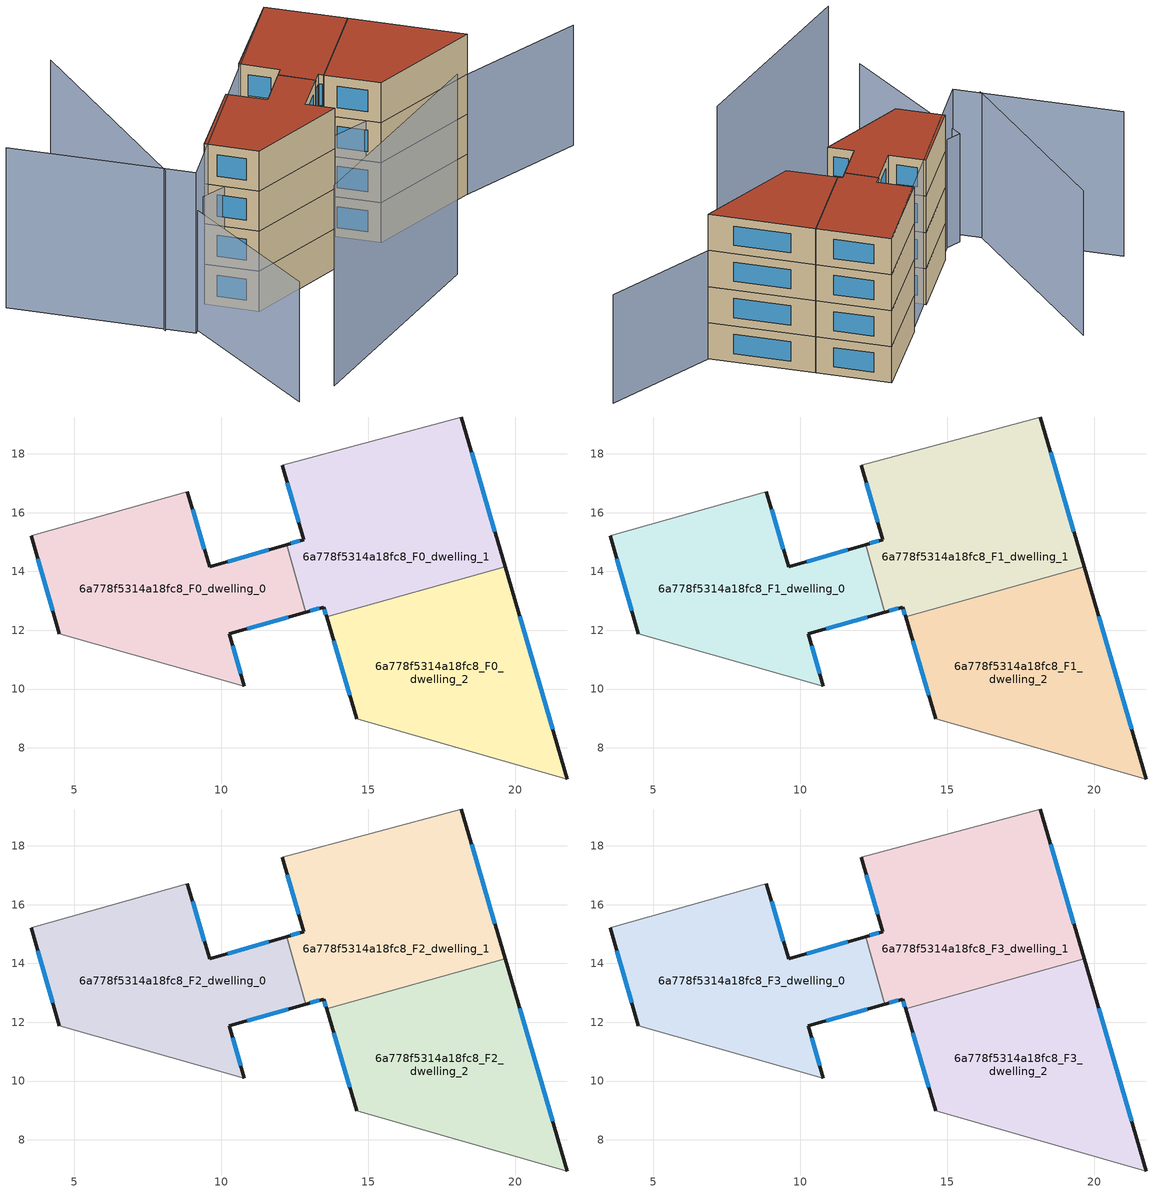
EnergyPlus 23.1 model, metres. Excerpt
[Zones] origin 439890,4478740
6a778f5314a18fc8_F0_dwelling_0
 floor ground (EU_floor_Construction): 12.23,14.92 12.88,12.62 10.27,11.88 10.78,10.1 4.48,11.88 3.52,15.21 8.84,16.71 9.59,14.15 z0
 wall outside (EU_wall_Construction): 3.52,15.21 4.48,11.88 / 12.23,14.92 9.59,14.15 8.84,16.71 / 10.78,10.1 10.27,11.88 12.88,12.62 z0:3
 wall adiabatic (EU_wall_Construction): 8.84,16.71 3.52,15.21 / 4.48,11.88 10.78,10.1 z0:3
 wall to 6a778f5314a18fc8_F0_dwelling_1 (EU_wall_Construction): 12.88,12.62 12.23,14.92 z0:3
 window (EU_Window_Construction): 3.75,14.43 4.26,12.66 / 9.42,14.75 9.02,16.11 / 11.61,14.74 10.21,14.33 / 10.88,12.05 12.27,12.45 / 10.66,10.52 10.39,11.47 z0.7:2.3
6a778f5314a18fc8_F0_dwelling_1
 floor ground (EU_floor_Construction): 18.17,19.26 19.66,14.17 13.58,12.45 13.48,12.79 12.88,12.62 12.23,14.92 12.8,15.08 12.07,17.61 z0
 wall outside (EU_wall_Construction): 12.07,17.61 12.8,15.08 12.23,14.92 / 19.66,14.17 18.17,19.26 / 12.88,12.62 13.48,12.79 13.58,12.45 z0:3
 wall adiabatic (EU_wall_Construction): 18.17,19.26 12.07,17.61 z0:3
 wall to 6a778f5314a18fc8_F0_dwelling_2 (EU_wall_Construction): 13.58,12.45 19.66,14.17 z0:3
 window (EU_Window_Construction): 12.67,15.04 12.36,14.95 / 12.24,17.01 12.63,15.67 / 19.31,15.36 18.51,18.06 / 13.5,12.71 13.55,12.53 / 13.02,12.66 13.34,12.75 z0.7:2.3
6a778f5314a18fc8_F0_dwelling_2
 floor ground (EU_floor_Construction): 19.66,14.17 21.77,6.94 14.61,8.98 13.58,12.45 z0
 wall outside (EU_wall_Construction): 13.58,12.45 14.61,8.98 / 21.77,6.94 19.66,14.17 z0:3
 wall adiabatic (EU_wall_Construction): 14.61,8.98 21.77,6.94 z0:3
 window (EU_Window_Construction): 13.82,11.64 14.37,9.8 / 21.28,8.63 20.15,12.47 z0.7:2.3
6a778f5314a18fc8_F1_dwelling_0
 floor to 6a778f5314a18fc8_F0_dwelling_0 (EU_floor_Construction): 12.23,14.92 12.88,12.62 10.27,11.88 10.78,10.1 4.48,11.88 3.52,15.21 8.84,16.71 9.59,14.15 z3
 wall outside (EU_wall_Construction): 3.52,15.21 4.48,11.88 / 12.23,14.92 9.59,14.15 8.84,16.71 / 10.78,10.1 10.27,11.88 12.88,12.62 z3:6
 wall adiabatic (EU_wall_Construction): 8.84,16.71 3.52,15.21 / 4.48,11.88 10.78,10.1 z3:6
 wall to 6a778f5314a18fc8_F1_dwelling_1 (EU_wall_Construction): 12.88,12.62 12.23,14.92 z3:6
 window (EU_Window_Construction): 3.75,14.43 4.26,12.66 / 9.42,14.75 9.02,16.11 / 11.61,14.74 10.21,14.33 / 10.88,12.05 12.27,12.45 / 10.66,10.52 10.39,11.47 z3.7:5.3
6a778f5314a18fc8_F1_dwelling_1
 floor to 6a778f5314a18fc8_F0_dwelling_1 (EU_floor_Construction): 18.17,19.26 19.66,14.17 13.58,12.45 13.48,12.79 12.88,12.62 12.23,14.92 12.8,15.08 12.07,17.61 z3
 wall outside (EU_wall_Construction): 12.07,17.61 12.8,15.08 12.23,14.92 / 19.66,14.17 18.17,19.26 / 12.88,12.62 13.48,12.79 13.58,12.45 z3:6
 wall adiabatic (EU_wall_Construction): 18.17,19.26 12.07,17.61 z3:6
 wall to 6a778f5314a18fc8_F1_dwelling_2 (EU_wall_Construction): 13.58,12.45 19.66,14.17 z3:6
 window (EU_Window_Construction): 12.67,15.04 12.36,14.95 / 12.24,17.01 12.63,15.67 / 19.31,15.36 18.51,18.06 / 13.5,12.71 13.55,12.53 / 13.02,12.66 13.34,12.75 z3.7:5.3
6a778f5314a18fc8_F1_dwelling_2
 floor to 6a778f5314a18fc8_F0_dwelling_2 (EU_floor_Construction): 19.66,14.17 21.77,6.94 14.61,8.98 13.58,12.45 z3
 wall outside (EU_wall_Construction): 13.58,12.45 14.61,8.98 / 21.77,6.94 19.66,14.17 z3:6
 wall adiabatic (EU_wall_Construction): 14.61,8.98 21.77,6.94 z3:6
 window (EU_Window_Construction): 13.82,11.64 14.37,9.8 / 21.28,8.63 20.15,12.47 z3.7:5.3
6a778f5314a18fc8_F2_dwelling_0
 floor to 6a778f5314a18fc8_F1_dwelling_0 (EU_floor_Construction): 12.23,14.92 12.88,12.62 10.27,11.88 10.78,10.1 4.48,11.88 3.52,15.21 8.84,16.71 9.59,14.15 z6
 wall outside (EU_wall_Construction): 3.52,15.21 4.48,11.88 / 12.23,14.92 9.59,14.15 8.84,16.71 / 10.78,10.1 10.27,11.88 12.88,12.62 z6:9
 wall adiabatic (EU_wall_Construction): 8.84,16.71 3.52,15.21 / 4.48,11.88 10.78,10.1 z6:9
 wall to 6a778f5314a18fc8_F2_dwelling_1 (EU_wall_Construction): 12.88,12.62 12.23,14.92 z6:9
 window (EU_Window_Construction): 3.75,14.43 4.26,12.66 / 9.42,14.75 9.02,16.11 / 11.61,14.74 10.21,14.33 / 10.88,12.05 12.27,12.45 / 10.66,10.52 10.39,11.47 z6.7:8.3
6a778f5314a18fc8_F2_dwelling_1
 floor to 6a778f5314a18fc8_F1_dwelling_1 (EU_floor_Construction): 18.17,19.26 19.66,14.17 13.58,12.45 13.48,12.79 12.88,12.62 12.23,14.92 12.8,15.08 12.07,17.61 z6
 wall outside (EU_wall_Construction): 12.07,17.61 12.8,15.08 12.23,14.92 / 19.66,14.17 18.17,19.26 / 12.88,12.62 13.48,12.79 13.58,12.45 z6:9
 wall adiabatic (EU_wall_Construction): 18.17,19.26 12.07,17.61 z6:9
 wall to 6a778f5314a18fc8_F2_dwelling_2 (EU_wall_Construction): 13.58,12.45 19.66,14.17 z6:9
 window (EU_Window_Construction): 12.67,15.04 12.36,14.95 / 12.24,17.01 12.63,15.67 / 19.31,15.36 18.51,18.06 / 13.5,12.71 13.55,12.53 / 13.02,12.66 13.34,12.75 z6.7:8.3
6a778f5314a18fc8_F2_dwelling_2
 floor to 6a778f5314a18fc8_F1_dwelling_2 (EU_floor_Construction): 19.66,14.17 21.77,6.94 14.61,8.98 13.58,12.45 z6
 wall outside (EU_wall_Construction): 13.58,12.45 14.61,8.98 / 21.77,6.94 19.66,14.17 z6:9
 wall adiabatic (EU_wall_Construction): 14.61,8.98 21.77,6.94 z6:9
 window (EU_Window_Construction): 13.82,11.64 14.37,9.8 / 21.28,8.63 20.15,12.47 z6.7:8.3
6a778f5314a18fc8_F3_dwelling_0
 floor to 6a778f5314a18fc8_F2_dwelling_0 (EU_floor_Construction): 12.23,14.92 12.88,12.62 10.27,11.88 10.78,10.1 4.48,11.88 3.52,15.21 8.84,16.71 9.59,14.15 z9
 wall outside (EU_wall_Construction): 3.52,15.21 4.48,11.88 / 12.23,14.92 9.59,14.15 8.84,16.71 / 10.78,10.1 10.27,11.88 12.88,12.62 z9:12
 wall adiabatic (EU_wall_Construction): 8.84,16.71 3.52,15.21 / 4.48,11.88 10.78,10.1 z9:12
 wall to 6a778f5314a18fc8_F3_dwelling_1 (EU_wall_Construction): 12.88,12.62 12.23,14.92 z9:12
 window (EU_Window_Construction): 3.75,14.43 4.26,12.66 / 9.42,14.75 9.02,16.11 / 11.61,14.74 10.21,14.33 / 10.88,12.05 12.27,12.45 / 10.66,10.52 10.39,11.47 z9.7:11.3
 roof outside (EU_roof_Construction): 10.78,10.1 10.27,11.88 12.88,12.62 12.23,14.92 9.59,14.15 8.84,16.71 3.52,15.21 4.48,11.88 z12
6a778f5314a18fc8_F3_dwelling_1
 floor to 6a778f5314a18fc8_F2_dwelling_1 (EU_floor_Construction): 18.17,19.26 19.66,14.17 13.58,12.45 13.48,12.79 12.88,12.62 12.23,14.92 12.8,15.08 12.07,17.61 z9
 wall outside (EU_wall_Construction): 12.07,17.61 12.8,15.08 12.23,14.92 / 19.66,14.17 18.17,19.26 / 12.88,12.62 13.48,12.79 13.58,12.45 z9:12
 wall adiabatic (EU_wall_Construction): 18.17,19.26 12.07,17.61 z9:12
 wall to 6a778f5314a18fc8_F3_dwelling_2 (EU_wall_Construction): 13.58,12.45 19.66,14.17 z9:12
 window (EU_Window_Construction): 12.67,15.04 12.36,14.95 / 12.24,17.01 12.63,15.67 / 19.31,15.36 18.51,18.06 / 13.5,12.71 13.55,12.53 / 13.02,12.66 13.34,12.75 z9.7:11.3
 roof outside (EU_roof_Construction): 19.66,14.17 18.17,19.26 12.07,17.61 12.8,15.08 12.23,14.92 12.88,12.62 13.48,12.79 13.58,12.45 z12
6a778f5314a18fc8_F3_dwelling_2
 floor to 6a778f5314a18fc8_F2_dwelling_2 (EU_floor_Construction): 19.66,14.17 21.77,6.94 14.61,8.98 13.58,12.45 z9
 wall outside (EU_wall_Construction): 13.58,12.45 14.61,8.98 / 21.77,6.94 19.66,14.17 z9:12
 wall adiabatic (EU_wall_Construction): 14.61,8.98 21.77,6.94 z9:12
 window (EU_Window_Construction): 13.82,11.64 14.37,9.8 / 21.28,8.63 20.15,12.47 z9.7:11.3
 roof outside (EU_roof_Construction): 21.77,6.94 19.66,14.17 13.58,12.45 14.61,8.98 z12
shading: -0.21,3.94 13.95,3.22 z0:15; -2.8,4.95 1.16,15.03 / 1.16,15.03 29.59,3.87 z0:9; 18.17,19.26 0.54,14.11 / 0.54,14.11 -2.83,25.64 / 6.75,27.87 -0.13,15.9 z0:12
[Building]
EU S2 Campaign: North Axis=0; Terrain=City; Solar Distribution=FullExterior
[Site:Location]
Madrid: Latitude=40.5; Longitude=-3.5; Time Zone=1; Elevation=609
[SizingPeriod:WeatherFileDays]
AnnualSizingPeriod: Begin Month=1; Begin Day of Month=1; End Month=12; End Day of Month=31; Day of Week for Start Day=Monday; Use Weather File Daylight Saving Period=No; Use Weather File Rain and Snow Indicators=No
[MATERIAL]
EU_InternalMass_Material: Roughness=MediumRough; Thickness=0.1; Conductivity=1; Density=1800; Specific Heat=900; Thermal Absorptance=0.9; Solar Absorptance=0.7; Visible Absorptance=0.7
[MATERIAL:NOMASS] Roughness=MediumRough; Thermal Absorptance=0.9; Solar Absorptance=0.7; Visible Absorptance=0.7
Name | Thermal Resistance
EU_wall_NoMass | 0.419739
EU_roof_NoMass | 0.352165
EU_floor_NoMass | 0.608284
[WINDOWMATERIAL:SIMPLEGLAZINGSYSTEM]
EU_Window_SimpleGlazing: UFactor=4.8352; Solar Heat Gain Coefficient=0.85; Visible Transmittance=0.85
[CONSTRUCTION]
EU_wall_Construction: EU_wall_NoMass
EU_roof_Construction: EU_roof_NoMass
EU_floor_Construction: EU_floor_NoMass
EU_InternalMass_Construction: EU_InternalMass_Material
EU_Window_Construction: EU_Window_SimpleGlazing
[ZONE] Type=1; Multiplier=1; Ceiling Height=autocalculate; Floor Area=autocalculate; Part of Total Floor Area=Yes
Name | Volume
6a778f5314a18fc8_F0_dwelling_0; 6a778f5314a18fc8_F1_dwelling_0; 6a778f5314a18fc8_F2_dwelling_0; 6a778f5314a18fc8_F3_dwelling_0 | 105.501
6a778f5314a18fc8_F0_dwelling_1; 6a778f5314a18fc8_F1_dwelling_1; 6a778f5314a18fc8_F2_dwelling_1; 6a778f5314a18fc8_F3_dwelling_1 | 105.498
6a778f5314a18fc8_F0_dwelling_2; 6a778f5314a18fc8_F1_dwelling_2; 6a778f5314a18fc8_F2_dwelling_2; 6a778f5314a18fc8_F3_dwelling_2 | 105.508
[INTERNALMASS] Construction=EU_InternalMass_Construction
Name | Zone or ZoneList | Surface Area
6a778f5314a18fc8_F0_dwelling_0_EU_InternalMass | 6a778f5314a18fc8_F0_dwelling_0 | 35.167
6a778f5314a18fc8_F0_dwelling_1_EU_InternalMass | 6a778f5314a18fc8_F0_dwelling_1 | 35.1655
6a778f5314a18fc8_F0_dwelling_2_EU_InternalMass | 6a778f5314a18fc8_F0_dwelling_2 | 35.1692
6a778f5314a18fc8_F1_dwelling_0_EU_InternalMass | 6a778f5314a18fc8_F1_dwelling_0 | 35.167
6a778f5314a18fc8_F1_dwelling_1_EU_InternalMass | 6a778f5314a18fc8_F1_dwelling_1 | 35.1655
6a778f5314a18fc8_F1_dwelling_2_EU_InternalMass | 6a778f5314a18fc8_F1_dwelling_2 | 35.1692
6a778f5314a18fc8_F2_dwelling_0_EU_InternalMass | 6a778f5314a18fc8_F2_dwelling_0 | 35.167
6a778f5314a18fc8_F2_dwelling_1_EU_InternalMass | 6a778f5314a18fc8_F2_dwelling_1 | 35.1655
6a778f5314a18fc8_F2_dwelling_2_EU_InternalMass | 6a778f5314a18fc8_F2_dwelling_2 | 35.1692
6a778f5314a18fc8_F3_dwelling_0_EU_InternalMass | 6a778f5314a18fc8_F3_dwelling_0 | 35.167
6a778f5314a18fc8_F3_dwelling_1_EU_InternalMass | 6a778f5314a18fc8_F3_dwelling_1 | 35.1655
6a778f5314a18fc8_F3_dwelling_2_EU_InternalMass | 6a778f5314a18fc8_F3_dwelling_2 | 35.1692
[OTHEREQUIPMENT] Fuel Type=Electricity; Design Level Calculation Method=Watts/Area; Power per Zone Floor Area=1; Fraction Latent=0; Fraction Radiant=0; Fraction Lost=0; Carbon Dioxide Generation Rate=0; EndUse Subcategory=EU_Step8_InternalGains
Name | Zone or ZoneList or Space or SpaceList | Schedule
EU_Step8_InternalGain_6a778f5314a18fc8_F0_dwelling_0_f000 | 6a778f5314a18fc8_F0_dwelling_0 | EU_Step8_GainSchedule_6a778f5314a18fc8_F0_dwelling_0_f000
EU_Step8_InternalGain_6a778f5314a18fc8_F0_dwelling_1_f000 | 6a778f5314a18fc8_F0_dwelling_1 | EU_Step8_GainSchedule_6a778f5314a18fc8_F0_dwelling_1_f000
EU_Step8_InternalGain_6a778f5314a18fc8_F0_dwelling_2_f000 | 6a778f5314a18fc8_F0_dwelling_2 | EU_Step8_GainSchedule_6a778f5314a18fc8_F0_dwelling_2_f000
EU_Step8_InternalGain_6a778f5314a18fc8_F1_dwelling_0_f000 | 6a778f5314a18fc8_F1_dwelling_0 | EU_Step8_GainSchedule_6a778f5314a18fc8_F1_dwelling_0_f000
EU_Step8_InternalGain_6a778f5314a18fc8_F1_dwelling_1_f000 | 6a778f5314a18fc8_F1_dwelling_1 | EU_Step8_GainSchedule_6a778f5314a18fc8_F1_dwelling_1_f000
EU_Step8_InternalGain_6a778f5314a18fc8_F1_dwelling_2_f000 | 6a778f5314a18fc8_F1_dwelling_2 | EU_Step8_GainSchedule_6a778f5314a18fc8_F1_dwelling_2_f000
EU_Step8_InternalGain_6a778f5314a18fc8_F2_dwelling_0_f000 | 6a778f5314a18fc8_F2_dwelling_0 | EU_Step8_GainSchedule_6a778f5314a18fc8_F2_dwelling_0_f000
EU_Step8_InternalGain_6a778f5314a18fc8_F2_dwelling_1_f000 | 6a778f5314a18fc8_F2_dwelling_1 | EU_Step8_GainSchedule_6a778f5314a18fc8_F2_dwelling_1_f000
EU_Step8_InternalGain_6a778f5314a18fc8_F2_dwelling_2_f000 | 6a778f5314a18fc8_F2_dwelling_2 | EU_Step8_GainSchedule_6a778f5314a18fc8_F2_dwelling_2_f000
EU_Step8_InternalGain_6a778f5314a18fc8_F3_dwelling_0_f000 | 6a778f5314a18fc8_F3_dwelling_0 | EU_Step8_GainSchedule_6a778f5314a18fc8_F3_dwelling_0_f000
EU_Step8_InternalGain_6a778f5314a18fc8_F3_dwelling_1_f000 | 6a778f5314a18fc8_F3_dwelling_1 | EU_Step8_GainSchedule_6a778f5314a18fc8_F3_dwelling_1_f000
EU_Step8_InternalGain_6a778f5314a18fc8_F3_dwelling_2_f000 | 6a778f5314a18fc8_F3_dwelling_2 | EU_Step8_GainSchedule_6a778f5314a18fc8_F3_dwelling_2_f000
[ZONEVENTILATION:DESIGNFLOWRATE] Schedule=EU_AlwaysOn; Design Flow Rate Calculation Method=AirChanges/Hour; Air Changes per Hour=0.703302; Ventilation Type=Natural; Fan Pressure Rise=0; Fan Total Efficiency=1; Constant Term Coefficient=1; Temperature Term Coefficient=0; Velocity Term Coefficient=0; Velocity Squared Term Coefficient=0; Minimum Indoor Temperature=-100; Maximum Indoor Temperature=100; Delta Temperature=-100; Minimum Outdoor Temperature=-100; Maximum Outdoor Temperature=100; Maximum Wind Speed=40
Name | Zone or ZoneList or Space or SpaceList
EU_ConstantAir_6a778f5314a18fc8_F0_dwelling_0 | 6a778f5314a18fc8_F0_dwelling_0
EU_ConstantAir_6a778f5314a18fc8_F0_dwelling_1 | 6a778f5314a18fc8_F0_dwelling_1
EU_ConstantAir_6a778f5314a18fc8_F0_dwelling_2 | 6a778f5314a18fc8_F0_dwelling_2
EU_ConstantAir_6a778f5314a18fc8_F1_dwelling_0 | 6a778f5314a18fc8_F1_dwelling_0
EU_ConstantAir_6a778f5314a18fc8_F1_dwelling_1 | 6a778f5314a18fc8_F1_dwelling_1
EU_ConstantAir_6a778f5314a18fc8_F1_dwelling_2 | 6a778f5314a18fc8_F1_dwelling_2
EU_ConstantAir_6a778f5314a18fc8_F2_dwelling_0 | 6a778f5314a18fc8_F2_dwelling_0
EU_ConstantAir_6a778f5314a18fc8_F2_dwelling_1 | 6a778f5314a18fc8_F2_dwelling_1
EU_ConstantAir_6a778f5314a18fc8_F2_dwelling_2 | 6a778f5314a18fc8_F2_dwelling_2
EU_ConstantAir_6a778f5314a18fc8_F3_dwelling_0 | 6a778f5314a18fc8_F3_dwelling_0
EU_ConstantAir_6a778f5314a18fc8_F3_dwelling_1 | 6a778f5314a18fc8_F3_dwelling_1
EU_ConstantAir_6a778f5314a18fc8_F3_dwelling_2 | 6a778f5314a18fc8_F3_dwelling_2
[HVACTEMPLATE:THERMOSTAT] Constant Heating Setpoint=20; Constant Cooling Setpoint=50
EU_HeatOnly_6a778f5314a18fc8_F0_dwelling_0; EU_HeatOnly_6a778f5314a18fc8_F0_dwelling_1; EU_HeatOnly_6a778f5314a18fc8_F0_dwelling_2; EU_HeatOnly_6a778f5314a18fc8_F1_dwelling_0; EU_HeatOnly_6a778f5314a18fc8_F1_dwelling_1; EU_HeatOnly_6a778f5314a18fc8_F1_dwelling_2; EU_HeatOnly_6a778f5314a18fc8_F2_dwelling_0; EU_HeatOnly_6a778f5314a18fc8_F2_dwelling_1; EU_HeatOnly_6a778f5314a18fc8_F2_dwelling_2; EU_HeatOnly_6a778f5314a18fc8_F3_dwelling_0; EU_HeatOnly_6a778f5314a18fc8_F3_dwelling_1; EU_HeatOnly_6a778f5314a18fc8_F3_dwelling_2
[HVACTEMPLATE:ZONE:IDEALLOADSAIRSYSTEM] System Availability Schedule=EU_AlwaysOn; Maximum Heating Supply Air Temperature=50; Minimum Cooling Supply Air Temperature=13; Maximum Heating Supply Air Humidity Ratio=0.0156; Minimum Cooling Supply Air Humidity Ratio=0.0077; Heating Limit=NoLimit; Cooling Limit=NoLimit; Heating Availability Schedule=EU_AlwaysOn; Cooling Availability Schedule=EU_CoolingOff; Dehumidification Control Type=ConstantSensibleHeatRatio; Cooling Sensible Heat Ratio=0.7; Dehumidification Setpoint=60; Humidification Control Type=None; Humidification Setpoint=30; Outdoor Air Method=None; Outdoor Air Flow Rate per Person=0.00944; Outdoor Air Flow Rate per Zone Floor Area=0; Outdoor Air Flow Rate per Zone=0; Demand Controlled Ventilation Type=None; Outdoor Air Economizer Type=NoEconomizer; Heat Recovery Type=None; Sensible Heat Recovery Effectiveness=0.7; Latent Heat Recovery Effectiveness=0.65
Name | Template Thermostat
6a778f5314a18fc8_F0_dwelling_0 | EU_HeatOnly_6a778f5314a18fc8_F0_dwelling_0
6a778f5314a18fc8_F0_dwelling_1 | EU_HeatOnly_6a778f5314a18fc8_F0_dwelling_1
6a778f5314a18fc8_F0_dwelling_2 | EU_HeatOnly_6a778f5314a18fc8_F0_dwelling_2
6a778f5314a18fc8_F1_dwelling_0 | EU_HeatOnly_6a778f5314a18fc8_F1_dwelling_0
6a778f5314a18fc8_F1_dwelling_1 | EU_HeatOnly_6a778f5314a18fc8_F1_dwelling_1
6a778f5314a18fc8_F1_dwelling_2 | EU_HeatOnly_6a778f5314a18fc8_F1_dwelling_2
6a778f5314a18fc8_F2_dwelling_0 | EU_HeatOnly_6a778f5314a18fc8_F2_dwelling_0
6a778f5314a18fc8_F2_dwelling_1 | EU_HeatOnly_6a778f5314a18fc8_F2_dwelling_1
6a778f5314a18fc8_F2_dwelling_2 | EU_HeatOnly_6a778f5314a18fc8_F2_dwelling_2
6a778f5314a18fc8_F3_dwelling_0 | EU_HeatOnly_6a778f5314a18fc8_F3_dwelling_0
6a778f5314a18fc8_F3_dwelling_1 | EU_HeatOnly_6a778f5314a18fc8_F3_dwelling_1
6a778f5314a18fc8_F3_dwelling_2 | EU_HeatOnly_6a778f5314a18fc8_F3_dwelling_2
[SIZING:ZONE] Zone Cooling Design Supply Air Temperature Input Method=SupplyAirTemperature; Zone Cooling Design Supply Air Temperature=13; Zone Heating Design Supply Air Temperature Input Method=SupplyAirTemperature; Zone Heating Design Supply Air Temperature=50; Zone Cooling Design Supply Air Humidity Ratio=0.008; Zone Heating Design Supply Air Humidity Ratio=0.008; Cooling Design Air Flow Method=DesignDay; Cooling Design Air Flow Rate=0; Cooling Minimum Air Flow per Zone Floor Area=0.000762; Cooling Minimum Air Flow=0; Cooling Minimum Air Flow Fraction=0.2; Heating Design Air Flow Method=DesignDay; Heating Design Air Flow Rate=0; Heating Maximum Air Flow per Zone Floor Area=0.002032; Heating Maximum Air Flow=0.141576; Heating Maximum Air Flow Fraction=0.3; Account for Dedicated Outdoor Air System=No; Dedicated Outdoor Air System Control Strategy=NeutralSupplyAir; Dedicated Outdoor Air Low Setpoint Temperature for Design=autosize; Dedicated Outdoor Air High Setpoint Temperature for Design=autosize; Zone Load Sizing Method=Sensible Load Only No Latent Load; Zone Latent Cooling Design Supply Air Humidity Ratio Input Method=HumidityRatioDifference; Zone Cooling Design Supply Air Humidity Ratio Difference=0.005; Zone Latent Heating Design Supply Air Humidity Ratio Input Method=HumidityRatioDifference; Zone Humidification Design Supply Air Humidity Ratio Difference=0.005
6a778f5314a18fc8_F0_dwelling_0; 6a778f5314a18fc8_F0_dwelling_1; 6a778f5314a18fc8_F0_dwelling_2; 6a778f5314a18fc8_F1_dwelling_0; 6a778f5314a18fc8_F1_dwelling_1; 6a778f5314a18fc8_F1_dwelling_2; 6a778f5314a18fc8_F2_dwelling_0; 6a778f5314a18fc8_F2_dwelling_1; 6a778f5314a18fc8_F2_dwelling_2; 6a778f5314a18fc8_F3_dwelling_0; 6a778f5314a18fc8_F3_dwelling_1; 6a778f5314a18fc8_F3_dwelling_2
[SCHEDULE:CONSTANT]
Name | Hourly Value
EU_AlwaysOn | 1
EU_CoolingOff | 0
[SCHEDULE:FILE] Column Number=1; Rows to Skip at Top=0; Number of Hours of Data=8760; Column Separator=Comma; Interpolate to Timestep=No; Minutes per Item=60; Adjust Schedule for Daylight Savings=Yes
Name | File
EU_Step8_GainSchedule_6a778f5314a18fc8_F0_dwelling_0_f000 | ../../schedules/6a778f5314a18fc8/6a778f5314a18fc8_F0_dwelling_0_f000_gain.csv
EU_Step8_GainSchedule_6a778f5314a18fc8_F0_dwelling_1_f000 | ../../schedules/6a778f5314a18fc8/6a778f5314a18fc8_F0_dwelling_1_f000_gain.csv
EU_Step8_GainSchedule_6a778f5314a18fc8_F0_dwelling_2_f000 | ../../schedules/6a778f5314a18fc8/6a778f5314a18fc8_F0_dwelling_2_f000_gain.csv
EU_Step8_GainSchedule_6a778f5314a18fc8_F1_dwelling_0_f000 | ../../schedules/6a778f5314a18fc8/6a778f5314a18fc8_F1_dwelling_0_f000_gain.csv
EU_Step8_GainSchedule_6a778f5314a18fc8_F1_dwelling_1_f000 | ../../schedules/6a778f5314a18fc8/6a778f5314a18fc8_F1_dwelling_1_f000_gain.csv
EU_Step8_GainSchedule_6a778f5314a18fc8_F1_dwelling_2_f000 | ../../schedules/6a778f5314a18fc8/6a778f5314a18fc8_F1_dwelling_2_f000_gain.csv
EU_Step8_GainSchedule_6a778f5314a18fc8_F2_dwelling_0_f000 | ../../schedules/6a778f5314a18fc8/6a778f5314a18fc8_F2_dwelling_0_f000_gain.csv
EU_Step8_GainSchedule_6a778f5314a18fc8_F2_dwelling_1_f000 | ../../schedules/6a778f5314a18fc8/6a778f5314a18fc8_F2_dwelling_1_f000_gain.csv
EU_Step8_GainSchedule_6a778f5314a18fc8_F2_dwelling_2_f000 | ../../schedules/6a778f5314a18fc8/6a778f5314a18fc8_F2_dwelling_2_f000_gain.csv
EU_Step8_GainSchedule_6a778f5314a18fc8_F3_dwelling_0_f000 | ../../schedules/6a778f5314a18fc8/6a778f5314a18fc8_F3_dwelling_0_f000_gain.csv
EU_Step8_GainSchedule_6a778f5314a18fc8_F3_dwelling_1_f000 | ../../schedules/6a778f5314a18fc8/6a778f5314a18fc8_F3_dwelling_1_f000_gain.csv
EU_Step8_GainSchedule_6a778f5314a18fc8_F3_dwelling_2_f000 | ../../schedules/6a778f5314a18fc8/6a778f5314a18fc8_F3_dwelling_2_f000_gain.csv
